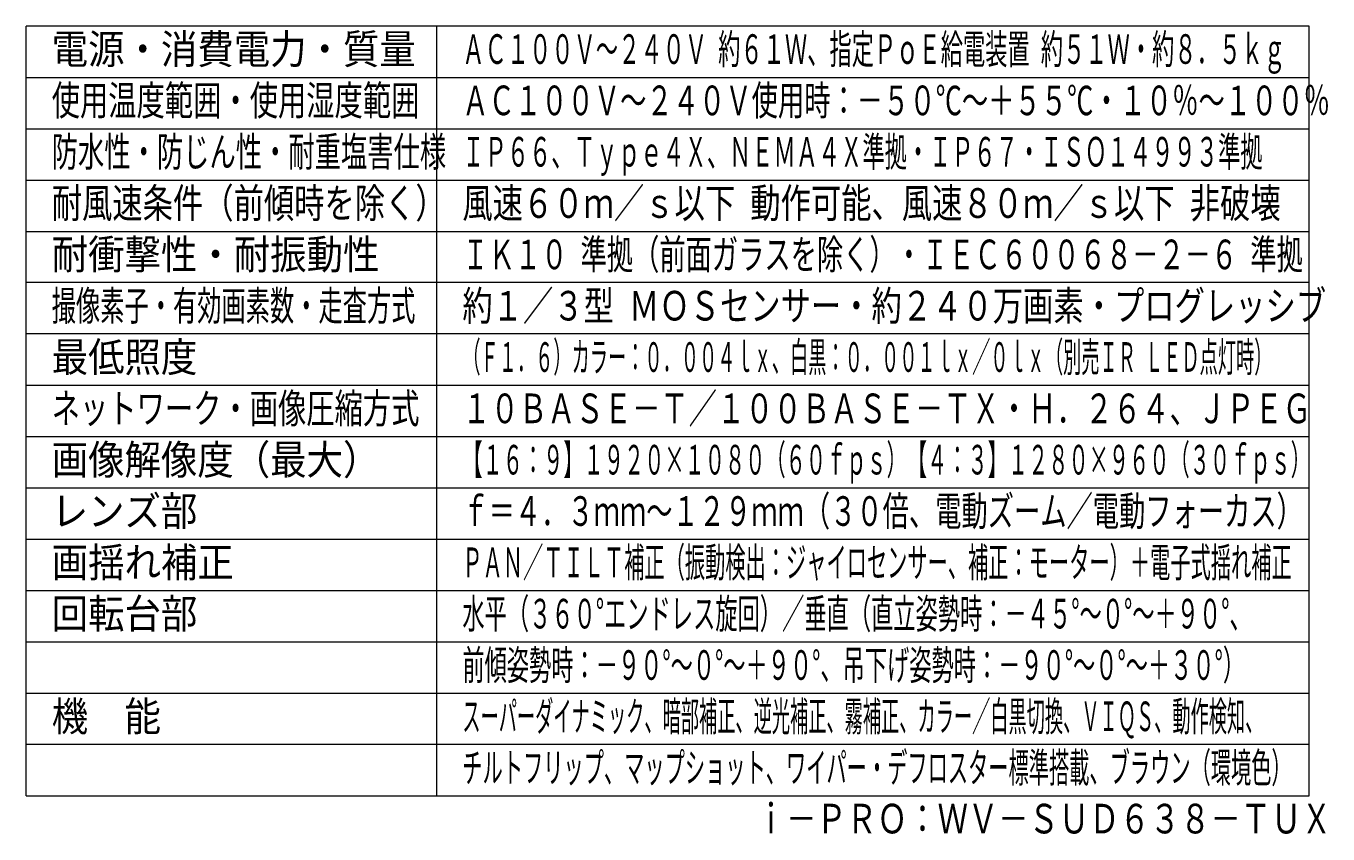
# Model space of a CAD drawing. Units: millimetres on the paper. Extents: x -62 to 64, y -118 to 119.
# Drawn here: x -62.5 to 64.3, y -118.3 to -39.6 of the extents above; entities that cross this region are included whole.
import ezdxf
from ezdxf.enums import TextEntityAlignment as Align

# ---------------------------------------------------------------- set-up
doc = ezdxf.new("R2010")
doc.units = ezdxf.units.MM
doc.layers.add('0-0_MOJI1', color=7, linetype='Continuous')
doc.layers.add('0-1_相当品', color=4, linetype='Continuous')
doc.layers.add('0-6_WAKU', color=4, linetype='Continuous', lineweight=9)
doc.styles.add('ＭＳ ゴシック', font='')
doc.styles.get('ＭＳ ゴシック').set_extended_font_data('MS Gothic')

msp = doc.modelspace()

# ---------------------------------------------------------------- linework, layer by layer
at = {"layer": '0-6_WAKU', "color": 3}
for p, q in [((62.521, -39.598), (-62.479, -39.598)), ((-62.479, -114.598), (-62.479, -39.598)), ((-22.479, -114.598), (-22.479, -39.598)), ((62.521, -114.598), (62.521, -39.598)), ((-62.479, -114.598), (62.521, -114.598))]:
    msp.add_line(p, q, dxfattribs=at)
at = {"layer": '0-6_WAKU'}
for p, q in [((-62.479, -44.598), (62.521, -44.598)), ((-62.479, -49.598), (62.521, -49.598)), ((-62.479, -54.598), (62.521, -54.598)), ((-62.479, -59.598), (62.521, -59.598)), ((62.521, -64.598), (-62.479, -64.598)), ((62.521, -69.598), (-62.479, -69.598)), ((-62.479, -74.598), (62.521, -74.598)), ((-62.479, -79.598), (62.521, -79.598)), ((-62.479, -84.598), (62.521, -84.598)), ((-62.479, -89.598), (62.521, -89.598)), ((-62.479, -94.598), (62.521, -94.598)), ((-62.479, -99.598), (62.521, -99.598)), ((-62.479, -104.598), (62.521, -104.598)), ((62.521, -109.598), (-62.479, -109.598))]:
    msp.add_line(p, q, dxfattribs=at)

# ---------------------------------------------------------------- texts
at = {"layer": '0-0_MOJI1', "style": 'ＭＳ ゴシック'}
for s, height, width, p in [('電源・消費電力・質量', 2.889, 0.9, (-59.979, -44.154)), ('ＡＣ１００Ｖ～２４０Ｖ 約６１Ｗ、指定ＰｏＥ給電装置 約５１Ｗ・約８．５ｋｇ', 2.889, 0.55, (-19.979, -44.154)), ('使用温度範囲・使用湿度範囲', 2.886, 0.7, (-59.979, -49.154)), ('ＡＣ１００Ｖ～２４０Ｖ使用時：－５０℃～＋５５℃・１０％～１００％', 2.889, 0.65, (-19.979, -49.154)), ('防水性・防じん性・耐重塩害仕様', 2.889, 0.65, (-59.979, -54.154)), ('ＩＰ６６、Ｔｙｐｅ４Ｘ、ＮＥＭＡ４Ｘ準拠・ＩＰ６７・ＩＳＯ１４９９３準拠', 2.886, 0.55, (-19.979, -54.154)), ('耐風速条件（前傾時を除く）', 2.886, 0.75, (-59.979, -59.154)), ('風速６０ｍ／ｓ以下 動作可能、風速８０ｍ／ｓ以下 非破壊', 2.886, 0.75, (-19.979, -59.154)), ('耐衝撃性・耐振動性', 2.889, 0.9, (-59.979, -64.154)), ('ＩＫ１０ 準拠（前面ガラスを除く）・ＩＥＣ６００６８－２－６ 準拠', 2.886, 0.65, (-19.979, -64.154)), ('撮像素子・有効画素数・走査方式', 2.886, 0.6, (-59.979, -69.154)), ('約１／３型 ＭＯＳセンサー・約２４０万画素・プログレッシブ', 2.886, 0.75, (-19.979, -69.154)), ('最低照度', 2.889, 0.9, (-59.979, -74.154)), ('（Ｆ１．６）カラー：０．００４ｌｘ、白黒：０．００１ｌｘ／０ｌｘ（別売ＩＲ ＬＥＤ点灯時）', 2.889, 0.45, (-19.979, -74.154)), ('ネットワーク・画像圧縮方式', 2.886, 0.7, (-59.979, -79.154)), ('１０ＢＡＳＥ－Ｔ／１００ＢＡＳＥ－ＴＸ・Ｈ．２６４、ＪＰＥＧ', 2.886, 0.7, (-19.979, -79.154)), ('画像解像度（最大）', 2.889, 0.9, (-59.979, -84.154)), ('【１６：９】１９２０×１０８０（６０ｆｐｓ）【４：３】１２８０×９６０（３０ｆｐｓ）', 2.886, 0.5, (-19.979, -84.154)), ('レンズ部', 2.889, 0.9, (-59.979, -89.154)), ('ｆ＝４．３ｍｍ～１２９ｍｍ（３０倍、電動ズーム／電動フォーカス）', 2.886, 0.65, (-19.979, -89.154)), ('画揺れ補正', 2.889, 0.9, (-59.979, -94.154)), ('ＰＡＮ／ＴＩＬＴ補正（振動検出：ジャイロセンサー、補正：モーター）＋電子式揺れ補正', 2.889, 0.5, (-19.979, -94.154)), ('回転台部', 2.889, 0.9, (-59.979, -99.154)), ('水平（３６０°エンドレス旋回）／垂直（直立姿勢時：－４５°～０°～＋９０°、', 2.889, 0.55, (-19.979, -99.154)), ('前傾姿勢時：－９０°～０°～＋９０°、吊下げ姿勢時：－９０°～０°～＋３０°）', 2.886, 0.55, (-19.979, -104.154)), ('機\u3000能', 2.889, 0.9, (-59.979, -109.154)), ('スーパーダイナミック、暗部補正、逆光補正、霧補正、カラー／白黒切換、ＶＩＱＳ、動作検知、', 2.889, 0.45, (-19.979, -109.154)), ('チルトフリップ、マップショット、ワイパー・デフロスター標準搭載、ブラウン（環境色）', 2.889, 0.5, (-19.979, -114.154))]:
    msp.add_text(s, height=height, dxfattribs=dict(at, width=width)).set_placement(p, align=Align.BOTTOM_LEFT)
at = {"layer": '0-1_相当品', "style": 'ＭＳ ゴシック', "width": 0.75}
msp.add_text('ｉ－ＰＲＯ：ＷＶ－ＳＵＤ６３８－ＴＵＸ', height=2.886, dxfattribs=at).set_placement((8.601, -119.118), align=Align.BOTTOM_LEFT)

doc.saveas('drawing.dxf')
